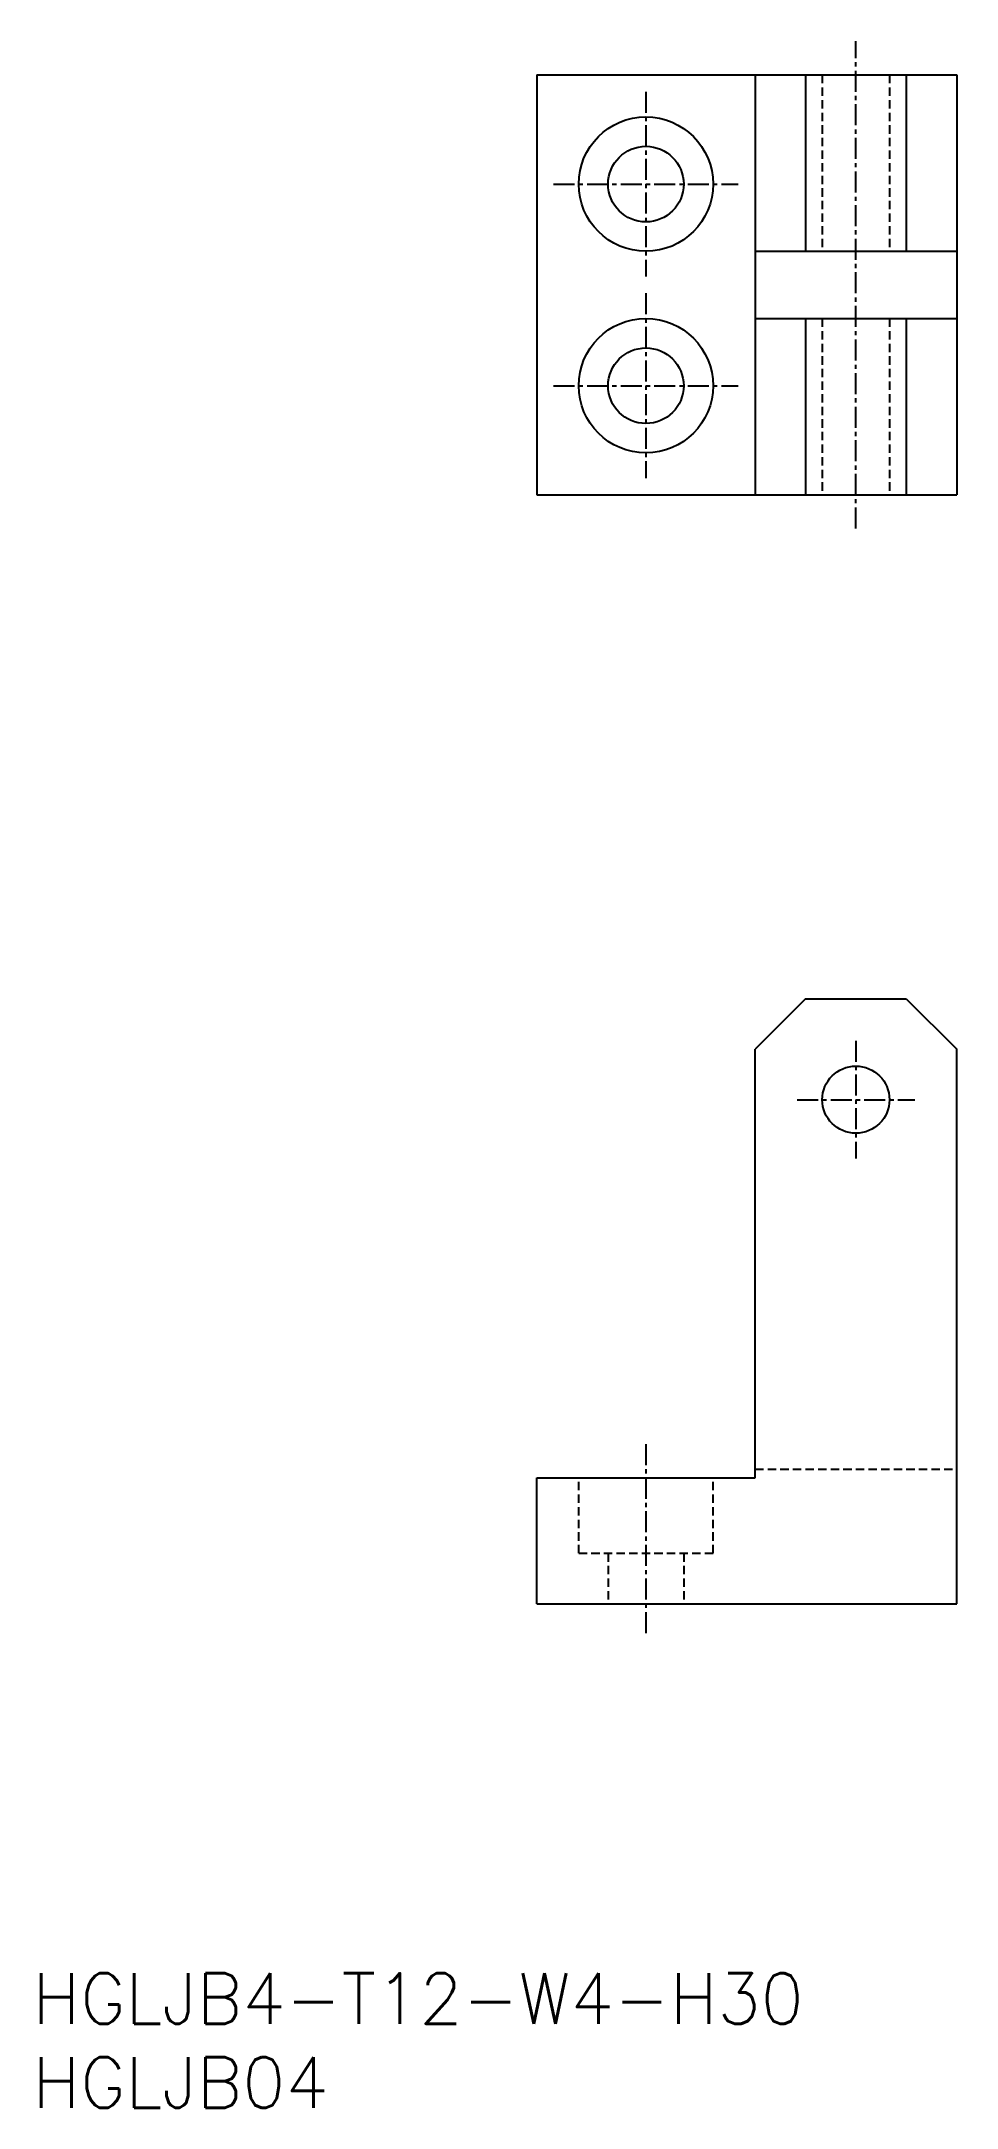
# Model space of a CAD drawing. Extents: x 1 to 55, y 0 to 123.
import ezdxf

# ---------------------------------------------------------------- set-up
doc = ezdxf.new("R2010")
doc.units = 0
doc.linetypes.add('CENTER', pattern=[2, 1.25, -0.25, 0.25, -0.25])
doc.linetypes.add('DASHED', pattern=[0.75, 0.5, -0.25])
doc.layers.get('0').update_dxf_attribs({"linetype": 'CONTINUOUS'})
doc.layers.add('CENTER', color=1, linetype='CENTER')
doc.styles.get("Standard").update_dxf_attribs({"font": 'txt.shx'})

# ---------------------------------------------------------------- blocks, each defined once
blk = doc.blocks.new('*U14')
at = {"color": 7, "linetype": 'CONTINUOUS'}
blk.add_text('HGLJB04', height=3, dxfattribs=at).set_placement((0, 0))
blk = doc.blocks.new('*U15')
at = {"color": 7, "linetype": 'CONTINUOUS'}
blk.add_text('HGLJB4-T12-W4-H30', height=3, dxfattribs=at).set_placement((0, 5))

msp = doc.modelspace()

# ---------------------------------------------------------------- linework, layer by layer
at = {"color": 7, "linetype": 'CONTINUOUS'}
for p, q in [((30, 121), (30, 96)), ((30, 121), (55, 121)), ((43, 121), (43, 96)), ((46, 121), (46, 110.5)), ((52, 121), (52, 110.5)), ((55, 121), (55, 96)), ((43, 110.5), (55, 110.5)), ((43, 106.5), (55, 106.5)), ((46, 106.5), (46, 96)), ((52, 106.5), (52, 96)), ((30, 96), (55, 96)), ((46, 66), (43, 63)), ((46, 66), (52, 66)), ((52, 66), (55, 63)), ((43, 37.5), (43, 63)), ((55, 30), (55, 63)), ((30, 30), (30, 37.5)), ((30, 37.5), (43, 37.5)), ((30, 30), (55, 30))]:
    msp.add_line(p, q, dxfattribs=at)
at = {"color": 3, "linetype": 'DASHED'}
for p, q in [((47, 121), (47, 110.5)), ((51, 121), (51, 110.5)), ((47, 106.5), (47, 96)), ((51, 106.5), (51, 96)), ((32.5, 33), (32.5, 37.5)), ((40.5, 33), (40.5, 37.5)), ((43, 38), (55, 38)), ((32.5, 33), (40.5, 33)), ((34.25, 33), (34.25, 30)), ((38.75, 33), (38.75, 30))]:
    msp.add_line(p, q, dxfattribs=at)
at = {"color": 7, "linetype": 'CONTINUOUS'}
for centre, radius in [((36.5, 114.5), 4), ((36.5, 114.5), 2.25), ((36.5, 102.5), 4), ((36.5, 102.5), 2.25), ((49, 60), 2)]:
    msp.add_circle(centre, radius, dxfattribs=at)
at = {"layer": 'CENTER', "color": 1, "linetype": 'CENTER'}
for p, q in [((49, 94), (49, 123)), ((36.5, 120), (36.5, 109)), ((31, 114.5), (42, 114.5)), ((36.5, 108), (36.5, 97)), ((31, 102.5), (42, 102.5)), ((49, 63.5), (49, 56.5)), ((45.5, 60), (52.5, 60)), ((36.5, 39.5), (36.5, 28))]:
    msp.add_line(p, q, dxfattribs=at)

# ---------------------------------------------------------------- block references
at = {"color": 7, "linetype": 'CONTINUOUS'}
for name in ['*U15', '*U14']:
    msp.add_blockref(name, (0, 0), dxfattribs=at)

doc.saveas('drawing.dxf')
